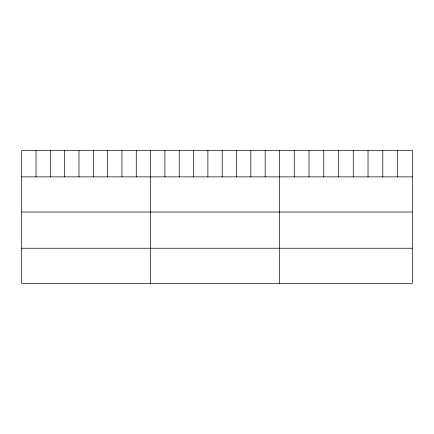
<?xml version="1.0" encoding="UTF-8"?>
<svg xmlns="http://www.w3.org/2000/svg" width="434" height="434" viewBox="0 0 434 434"><rect width="100%" height="100%" fill="white"/><g stroke="black" fill="none" stroke-linecap="round" stroke-linejoin="round"><path stroke-width="0.65" d="M21.7 176.871L412.3 176.871M21.7 212.025L412.3 212.025M21.7 248.243L412.3 248.243M397.544 150.609L397.544 176.871M382.788 150.609L382.788 176.871M368.032 150.609L368.032 176.871M353.276 150.609L353.276 176.871M338.52 150.609L338.52 176.871M323.764 150.609L323.764 176.871M309.008 150.609L309.008 176.871M294.252 150.609L294.252 176.871M279.496 150.609L279.496 283.391M265.174 150.609L265.174 176.871M250.852 150.609L250.852 176.871M236.53 150.609L236.53 176.871M222.208 150.609L222.208 176.871M207.886 150.609L207.886 176.871M193.564 150.609L193.564 176.871M179.242 150.609L179.242 176.871M164.92 150.609L164.92 176.871M150.598 150.609L150.598 283.391M136.276 150.609L136.276 176.871M121.954 150.609L121.954 176.871M107.632 150.609L107.632 176.871M93.31 150.609L93.31 176.871M78.988 150.609L78.988 176.871M64.666 150.609L64.666 176.871M50.344 150.609L50.344 176.871M36.022 150.609L36.022 176.871M412.3 150.609L21.7 150.609L21.7 283.391L412.3 283.391L412.3 150.609"/></g></svg>
